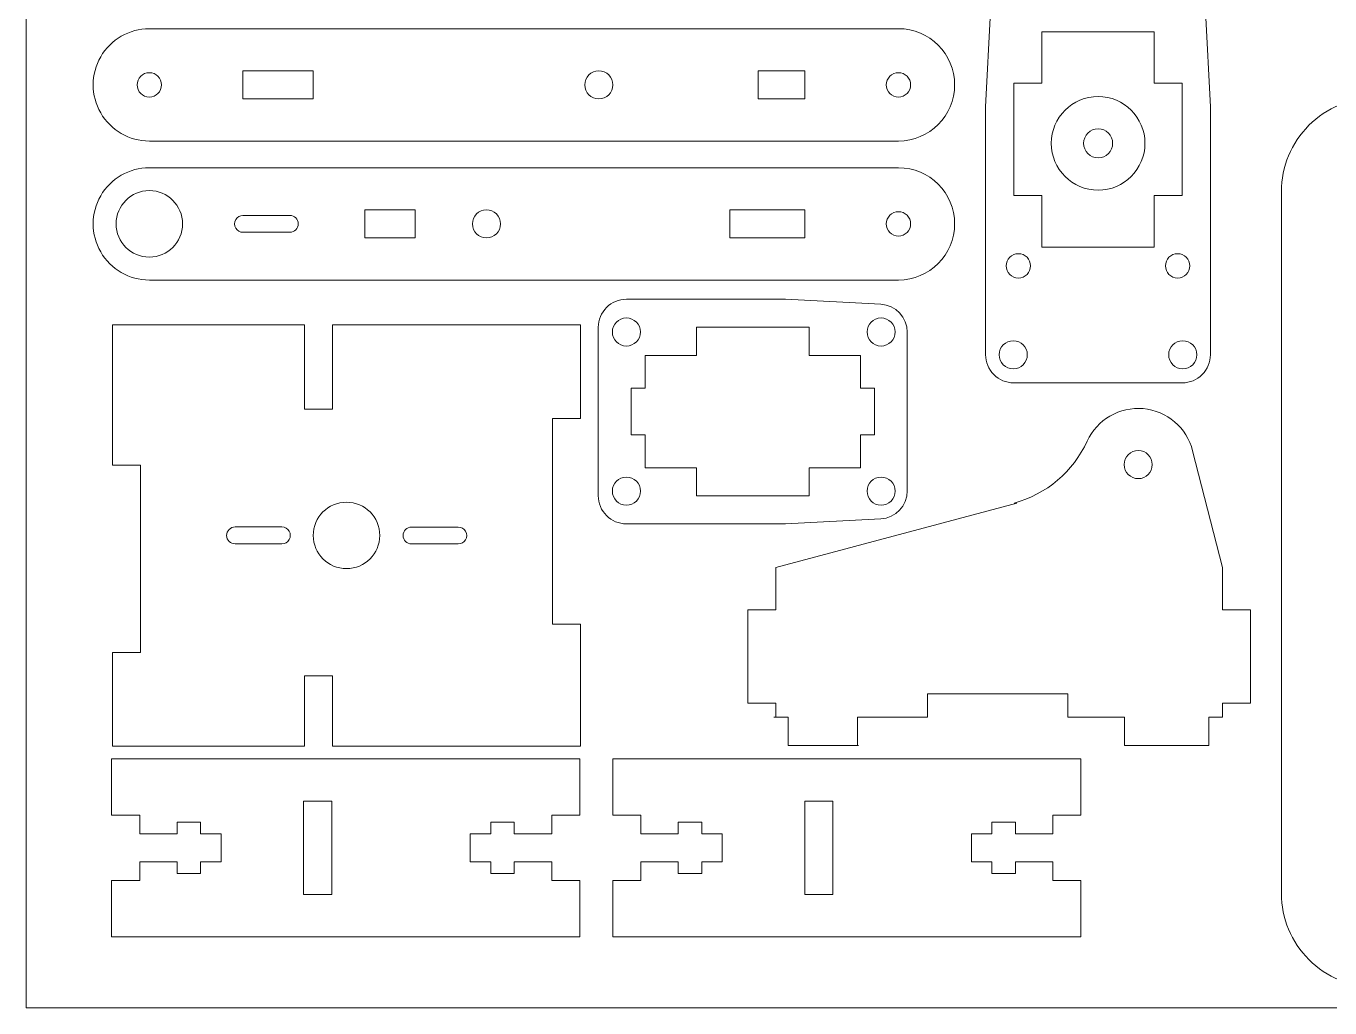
# Model space of a CAD drawing. Header units: centimetres. Extents: x -15 to 15, y -10 to 10.
# Drawn here: x -15 to -1.08, y -9.99 to 0.5 of the extents above; entities that cross this region are included whole.
import ezdxf

# ---------------------------------------------------------------- set-up
doc = ezdxf.new("R2010")
doc.units = ezdxf.units.CM
doc.header["$MEASUREMENT"] = 0
doc.layers.add('Default', color=7, linetype='Continuous')
doc.layers.add('Layer 1', color=7, linetype='Continuous')

msp = doc.modelspace()

# ---------------------------------------------------------------- linework, layer by layer
at = {"layer": 'Default', "color": 250, "lineweight": 20}
msp.add_lwpolyline([(-15, -9.99149), (15, -9.99149), (15, 10.00851), (-15, 10.00851), (-15, -9.99149)], close=True, dxfattribs=at)
at = {"layer": 'Default', "color": 250, "lineweight": 9}
for points in [[(-4.75276, -0.3629), (-4.75276, -0.3629), (-4.69953, 0.65281), (-4.69953, 0.65281)], [(-2.35277, -0.3629), (-2.35277, -0.3629), (-2.40601, 0.65281), (-2.40601, 0.65281)], [(-4.15276, 0.4371), (-4.15276, 0.4371), (-2.95277, 0.4371), (-2.95277, 0.4371)], [(-4.15276, -0.1129), (-4.15276, -0.1129), (-4.15276, 0.4371), (-4.15276, 0.4371)], [(-2.95277, 0.4371), (-2.95277, 0.4371), (-2.95277, -0.1129), (-2.95277, -0.1129)], [(-4.45276, -0.1129), (-4.45276, -0.1129), (-4.45276, -1.3129), (-4.45276, -1.3129)], [(-4.15276, -0.1129), (-4.15276, -0.1129), (-4.45276, -0.1129), (-4.45276, -0.1129)], [(-2.95277, -0.1129), (-2.95277, -0.1129), (-2.65277, -0.1129), (-2.65277, -0.1129)], [(-2.65277, -0.1129), (-2.65277, -0.1129), (-2.65277, -1.3129), (-2.65277, -1.3129)], [(-4.75276, -0.3629), (-4.75276, -0.3629), (-4.75276, -3.0129), (-4.75276, -3.0129)], [(-2.35277, -3.0129), (-2.35277, -3.0129), (-2.35277, -0.3629), (-2.35277, -0.3629)], [(-13.68368, -1.01449), (-13.68368, -1.01449), (-5.68368, -1.01449), (-5.68368, -1.01449)], [(-4.45276, -1.3129), (-4.45276, -1.3129), (-4.15276, -1.3129), (-4.15276, -1.3129)], [(-4.15276, -1.8629), (-4.15276, -1.8629), (-4.15276, -1.3129), (-4.15276, -1.3129)], [(-2.95277, -1.3129), (-2.95277, -1.3129), (-2.95277, -1.8629), (-2.95277, -1.8629)], [(-2.65277, -1.3129), (-2.65277, -1.3129), (-2.95277, -1.3129), (-2.95277, -1.3129)], [(-1.59315, -1.26865), (-1.59315, -1.26865), (-1.59315, -8.76865), (-1.59315, -8.76865)], [(-12.68368, -1.52449), (-12.68368, -1.52449), (-12.18368, -1.52449), (-12.18368, -1.52449)], [(-11.38369, -1.46449), (-11.38369, -1.46449), (-11.38369, -1.76449), (-11.38369, -1.76449)], [(-10.84636, -1.46449), (-10.84636, -1.46449), (-11.38369, -1.46449), (-11.38369, -1.46449)], [(-10.84636, -1.76449), (-10.84636, -1.76449), (-10.84636, -1.46449), (-10.84636, -1.46449)], [(-7.48368, -1.46449), (-7.48368, -1.46449), (-7.48368, -1.76449), (-7.48368, -1.76449)], [(-6.68368, -1.46449), (-6.68368, -1.46449), (-7.48368, -1.46449), (-7.48368, -1.46449)], [(-6.68368, -1.76449), (-6.68368, -1.76449), (-6.68368, -1.46449), (-6.68368, -1.46449)], [(-12.18368, -1.70449), (-12.18368, -1.70449), (-12.68368, -1.70449), (-12.68368, -1.70449)], [(-11.38369, -1.76449), (-11.38369, -1.76449), (-10.84636, -1.76449), (-10.84636, -1.76449)], [(-7.48368, -1.76449), (-7.48368, -1.76449), (-6.68368, -1.76449), (-6.68368, -1.76449)], [(-2.95277, -1.8629), (-2.95277, -1.8629), (-4.15276, -1.8629), (-4.15276, -1.8629)], [(-5.68368, -2.21449), (-5.68368, -2.21449), (-13.68368, -2.21449), (-13.68368, -2.21449)], [(-6.88903, -2.41967), (-6.88903, -2.41967), (-8.58903, -2.41967), (-8.58903, -2.41967)], [(-6.88903, -2.41967), (-6.88903, -2.41967), (-5.87331, -2.4729), (-5.87331, -2.4729)], [(-5.58903, -2.77248), (-5.58903, -2.6129), (-5.71396, -2.48125), (-5.87331, -2.4729)], [(-12.02814, -2.69295), (-12.02814, -2.69295), (-14.07814, -2.69295), (-14.07814, -2.69295)], [(-12.02814, -3.593), (-12.02814, -3.593), (-12.02814, -2.69295), (-12.02814, -2.69295)], [(-11.72814, -3.593), (-11.72814, -3.593), (-11.72814, -2.69295), (-11.72814, -2.69295)], [(-8.88903, -2.71967), (-8.88903, -2.71967), (-8.88903, -4.51965), (-8.88903, -4.51965)], [(-6.63903, -2.71967), (-6.63903, -2.71967), (-7.83903, -2.71967), (-7.83903, -2.71967)], [(-7.83903, -2.71967), (-7.83903, -2.71967), (-7.83903, -3.01965), (-7.83903, -3.01965)], [(-6.63903, -3.01965), (-6.63903, -3.01965), (-6.63903, -2.71967), (-6.63903, -2.71967)], [(-5.58903, -4.46683), (-5.58903, -4.46683), (-5.58903, -2.77248), (-5.58903, -2.77248)], [(-8.38903, -3.01965), (-8.38903, -3.01965), (-7.83903, -3.01965), (-7.83903, -3.01965)], [(-8.38903, -3.36965), (-8.38903, -3.36965), (-8.38903, -3.01965), (-8.38903, -3.01965)], [(-6.63903, -3.01965), (-6.63903, -3.01965), (-6.08903, -3.01965), (-6.08903, -3.01965)], [(-6.08903, -3.01965), (-6.08903, -3.01965), (-6.08903, -3.36965), (-6.08903, -3.36965)], [(-4.45276, -3.3129), (-4.45276, -3.3129), (-2.65277, -3.3129), (-2.65277, -3.3129)], [(-8.53902, -3.86965), (-8.53902, -3.86965), (-8.53902, -3.36965), (-8.53902, -3.36965)], [(-8.53902, -3.36965), (-8.53902, -3.36965), (-8.38903, -3.36965), (-8.38903, -3.36965)], [(-5.93903, -3.36965), (-5.93903, -3.36965), (-6.08903, -3.36965), (-6.08903, -3.36965)], [(-5.93903, -3.86965), (-5.93903, -3.86965), (-5.93903, -3.36965), (-5.93903, -3.36965)], [(-12.02815, -3.593), (-12.02815, -3.593), (-11.72815, -3.593), (-11.72815, -3.593)], [(-8.38903, -3.86965), (-8.38903, -3.86965), (-8.53902, -3.86965), (-8.53902, -3.86965)], [(-8.38903, -4.21965), (-8.38903, -4.21965), (-8.38903, -3.86965), (-8.38903, -3.86965)], [(-6.08903, -3.86965), (-6.08903, -3.86965), (-6.08903, -4.21965), (-6.08903, -4.21965)], [(-6.08903, -3.86965), (-6.08903, -3.86965), (-5.93903, -3.86965), (-5.93903, -3.86965)], [(-4.44967, -4.59678), (-4.10407, -4.50417), (-3.81782, -4.26219), (-3.66899, -3.93682)], [(-2.22336, -5.2864), (-2.22336, -5.2864), (-2.542, -4.03801), (-2.542, -4.03801)], [(-7.83903, -4.21965), (-7.83903, -4.21965), (-8.38903, -4.21965), (-8.38903, -4.21965)], [(-7.83903, -4.51965), (-7.83903, -4.51965), (-7.83903, -4.21965), (-7.83903, -4.21965)], [(-6.08903, -4.21965), (-6.08903, -4.21965), (-6.63903, -4.21965), (-6.63903, -4.21965)], [(-6.63903, -4.21965), (-6.63903, -4.21965), (-6.63903, -4.51965), (-6.63903, -4.51965)], [(-6.63903, -4.51965), (-6.63903, -4.51965), (-7.83903, -4.51965), (-7.83903, -4.51965)], [(-5.87331, -4.76641), (-5.71396, -4.75806), (-5.58903, -4.62641), (-5.58903, -4.46683)], [(-4.41967, -4.59678), (-4.41967, -4.59678), (-6.99336, -5.2864), (-6.99336, -5.2864)], [(-12.76814, -4.85296), (-12.76814, -4.85296), (-12.26814, -4.85296), (-12.26814, -4.85296)], [(-10.88441, -4.85429), (-10.88441, -4.85429), (-10.38441, -4.85429), (-10.38441, -4.85429)], [(-8.58903, -4.81965), (-8.58903, -4.81965), (-6.88903, -4.81965), (-6.88903, -4.81965)], [(-6.88903, -4.81965), (-6.88903, -4.81965), (-5.87331, -4.76641), (-5.87331, -4.76641)], [(-12.26814, -5.03296), (-12.26814, -5.03296), (-12.76814, -5.03296), (-12.76814, -5.03296)], [(-10.38441, -5.03429), (-10.38441, -5.03429), (-10.88441, -5.03429), (-10.88441, -5.03429)], [(-6.99336, -5.2864), (-6.99336, -5.2864), (-6.99336, -5.7364), (-6.99336, -5.7364)], [(-2.22336, -5.2864), (-2.22336, -5.2864), (-2.22336, -5.7364), (-2.22336, -5.7364)], [(-6.99336, -5.7364), (-6.99336, -5.7364), (-7.29336, -5.7364), (-7.29336, -5.7364)], [(-7.29336, -6.7364), (-7.29336, -6.7364), (-7.29336, -5.7364), (-7.29336, -5.7364)], [(-2.22336, -5.7364), (-2.22336, -5.7364), (-1.92336, -5.7364), (-1.92336, -5.7364)], [(-1.92336, -5.7364), (-1.92336, -5.7364), (-1.92336, -6.7364), (-1.92336, -6.7364)], [(-12.02816, -6.44294), (-12.02816, -6.44294), (-12.02816, -7.19295), (-12.02816, -7.19295)], [(-11.72816, -6.44294), (-11.72816, -6.44294), (-12.02816, -6.44294), (-12.02816, -6.44294)], [(-11.72816, -6.44294), (-11.72816, -6.44294), (-11.72816, -7.19295), (-11.72816, -7.19295)], [(-3.87336, -6.63638), (-3.87336, -6.63638), (-5.37336, -6.63638), (-5.37336, -6.63638)], [(-5.37336, -6.63638), (-5.37336, -6.63638), (-5.37336, -6.88638), (-5.37336, -6.88638)], [(-3.87336, -6.88638), (-3.87336, -6.88638), (-3.87336, -6.63638), (-3.87336, -6.63638)], [(-6.99336, -6.7364), (-6.99336, -6.7364), (-7.29336, -6.7364), (-7.29336, -6.7364)], [(-6.99336, -6.8864), (-6.99336, -6.8864), (-6.99336, -6.7364), (-6.99336, -6.7364)], [(-2.22336, -6.7364), (-2.22336, -6.7364), (-1.92336, -6.7364), (-1.92336, -6.7364)], [(-2.22336, -6.8864), (-2.22336, -6.8864), (-2.22336, -6.7364), (-2.22336, -6.7364)], [(-6.86121, -6.8864), (-6.86121, -6.8864), (-7.01336, -6.8864), (-7.01336, -6.8864)], [(-6.86121, -6.8864), (-6.86121, -6.8864), (-6.86121, -7.1864), (-6.86121, -7.1864)], [(-5.87336, -6.8864), (-5.87336, -6.8864), (-6.12121, -6.8864), (-6.12121, -6.8864)], [(-6.12121, -6.8864), (-6.12121, -6.8864), (-6.12121, -7.1864), (-6.12121, -7.1864)], [(-5.37336, -6.88638), (-5.37336, -6.88638), (-5.87336, -6.88638), (-5.87336, -6.88638)], [(-3.26945, -6.88638), (-3.26945, -6.88638), (-3.87336, -6.88638), (-3.87336, -6.88638)], [(-3.26945, -6.88638), (-3.26945, -6.88638), (-3.26945, -7.1864), (-3.26945, -7.1864)], [(-2.22336, -6.8864), (-2.22336, -6.8864), (-2.36942, -6.8864), (-2.36942, -6.8864)], [(-2.36942, -6.8864), (-2.36942, -6.8864), (-2.36942, -7.1864), (-2.36942, -7.1864)], [(-14.07814, -7.19295), (-14.07814, -7.19295), (-12.02816, -7.19295), (-12.02816, -7.19295)], [(-6.86121, -7.1864), (-6.86121, -7.1864), (-6.11121, -7.1864), (-6.11121, -7.1864)], [(-3.26945, -7.1864), (-3.26945, -7.1864), (-2.36942, -7.1864), (-2.36942, -7.1864)], [(-9.08625, -7.33077), (-9.08625, -7.33077), (-14.08625, -7.33077), (-14.08625, -7.33077)], [(-14.08625, -7.33077), (-14.08625, -7.33077), (-14.08625, -7.93077), (-14.08625, -7.93077)], [(-9.08625, -7.93077), (-9.08625, -7.93077), (-9.08625, -7.33077), (-9.08625, -7.33077)], [(-3.73489, -7.33077), (-3.73489, -7.33077), (-8.73489, -7.33077), (-8.73489, -7.33077)], [(-8.73489, -7.33077), (-8.73489, -7.33077), (-8.73489, -7.93077), (-8.73489, -7.93077)], [(-3.73489, -7.93077), (-3.73489, -7.93077), (-3.73489, -7.33077), (-3.73489, -7.33077)], [(-12.03625, -8.78076), (-12.03625, -8.78076), (-12.03625, -7.78077), (-12.03625, -7.78077)], [(-12.03625, -7.78077), (-12.03625, -7.78077), (-11.73625, -7.78077), (-11.73625, -7.78077)], [(-11.73625, -7.78077), (-11.73625, -7.78077), (-11.73625, -8.78076), (-11.73625, -8.78076)], [(-6.68489, -8.78077), (-6.68489, -8.78077), (-6.68489, -7.78077), (-6.68489, -7.78077)], [(-6.68489, -7.78077), (-6.68489, -7.78077), (-6.38489, -7.78077), (-6.38489, -7.78077)], [(-6.38489, -7.78077), (-6.38489, -7.78077), (-6.38489, -8.78077), (-6.38489, -8.78077)], [(-14.08625, -7.93077), (-14.08625, -7.93077), (-13.78625, -7.93077), (-13.78625, -7.93077)], [(-13.78625, -7.93077), (-13.78625, -7.93077), (-13.78625, -8.13077), (-13.78625, -8.13077)], [(-9.38625, -7.93077), (-9.38625, -7.93077), (-9.38625, -8.13077), (-9.38625, -8.13077)], [(-9.08625, -7.93077), (-9.08625, -7.93077), (-9.38625, -7.93077), (-9.38625, -7.93077)], [(-8.73489, -7.93077), (-8.73489, -7.93077), (-8.43489, -7.93077), (-8.43489, -7.93077)], [(-8.43489, -7.93077), (-8.43489, -7.93077), (-8.43489, -8.13077), (-8.43489, -8.13077)], [(-4.03489, -7.93077), (-4.03489, -7.93077), (-4.03489, -8.13077), (-4.03489, -8.13077)], [(-3.73489, -7.93077), (-3.73489, -7.93077), (-4.03489, -7.93077), (-4.03489, -7.93077)], [(-13.38625, -8.00577), (-13.38625, -8.00577), (-13.13625, -8.00577), (-13.13625, -8.00577)], [(-13.38625, -8.13077), (-13.38625, -8.13077), (-13.38625, -8.00577), (-13.38625, -8.00577)], [(-13.13625, -8.00577), (-13.13625, -8.00577), (-13.13625, -8.13077), (-13.13625, -8.13077)], [(-10.03625, -8.00577), (-10.03625, -8.00577), (-10.03625, -8.13077), (-10.03625, -8.13077)], [(-9.78625, -8.00577), (-9.78625, -8.00577), (-10.03625, -8.00577), (-10.03625, -8.00577)], [(-9.78625, -8.13077), (-9.78625, -8.13077), (-9.78625, -8.00577), (-9.78625, -8.00577)], [(-8.03489, -8.00577), (-8.03489, -8.00577), (-7.78489, -8.00577), (-7.78489, -8.00577)], [(-8.03489, -8.13077), (-8.03489, -8.13077), (-8.03489, -8.00577), (-8.03489, -8.00577)], [(-7.78489, -8.00577), (-7.78489, -8.00577), (-7.78489, -8.13077), (-7.78489, -8.13077)], [(-4.68489, -8.00577), (-4.68489, -8.00577), (-4.68489, -8.13077), (-4.68489, -8.13077)], [(-4.43489, -8.00577), (-4.43489, -8.00577), (-4.68489, -8.00577), (-4.68489, -8.00577)], [(-4.43489, -8.13077), (-4.43489, -8.13077), (-4.43489, -8.00577), (-4.43489, -8.00577)], [(-13.78625, -8.13077), (-13.78625, -8.13077), (-13.38625, -8.13077), (-13.38625, -8.13077)], [(-13.13625, -8.13077), (-13.13625, -8.13077), (-12.91625, -8.13077), (-12.91625, -8.13077)], [(-12.91625, -8.13077), (-12.91625, -8.13077), (-12.91625, -8.43077), (-12.91625, -8.43077)], [(-10.25625, -8.13077), (-10.25625, -8.13077), (-10.25625, -8.43077), (-10.25625, -8.43077)], [(-10.03625, -8.13077), (-10.03625, -8.13077), (-10.25625, -8.13077), (-10.25625, -8.13077)], [(-9.38625, -8.13077), (-9.38625, -8.13077), (-9.78625, -8.13077), (-9.78625, -8.13077)], [(-8.43489, -8.13077), (-8.43489, -8.13077), (-8.03489, -8.13077), (-8.03489, -8.13077)], [(-7.78489, -8.13077), (-7.78489, -8.13077), (-7.56489, -8.13077), (-7.56489, -8.13077)], [(-7.56489, -8.13077), (-7.56489, -8.13077), (-7.56489, -8.43077), (-7.56489, -8.43077)], [(-4.90489, -8.13077), (-4.90489, -8.13077), (-4.90489, -8.43077), (-4.90489, -8.43077)], [(-4.68489, -8.13077), (-4.68489, -8.13077), (-4.90489, -8.13077), (-4.90489, -8.13077)], [(-4.03489, -8.13077), (-4.03489, -8.13077), (-4.43489, -8.13077), (-4.43489, -8.13077)], [(-13.78625, -8.43077), (-13.78625, -8.43077), (-13.78625, -8.63077), (-13.78625, -8.63077)], [(-13.38625, -8.43077), (-13.38625, -8.43077), (-13.78625, -8.43077), (-13.78625, -8.43077)], [(-13.38625, -8.55577), (-13.38625, -8.55577), (-13.38625, -8.43077), (-13.38625, -8.43077)], [(-12.91625, -8.43077), (-12.91625, -8.43077), (-13.13625, -8.43077), (-13.13625, -8.43077)], [(-13.13625, -8.43077), (-13.13625, -8.43077), (-13.13625, -8.55577), (-13.13625, -8.55577)], [(-10.25625, -8.43077), (-10.25625, -8.43077), (-10.03625, -8.43077), (-10.03625, -8.43077)], [(-10.03625, -8.43077), (-10.03625, -8.43077), (-10.03625, -8.55577), (-10.03625, -8.55577)], [(-9.78625, -8.55577), (-9.78625, -8.55577), (-9.78625, -8.43077), (-9.78625, -8.43077)], [(-9.78625, -8.43077), (-9.78625, -8.43077), (-9.38625, -8.43077), (-9.38625, -8.43077)], [(-9.38625, -8.43077), (-9.38625, -8.43077), (-9.38625, -8.63077), (-9.38625, -8.63077)], [(-8.43489, -8.43077), (-8.43489, -8.43077), (-8.43489, -8.63077), (-8.43489, -8.63077)], [(-8.03489, -8.43077), (-8.03489, -8.43077), (-8.43489, -8.43077), (-8.43489, -8.43077)], [(-8.03489, -8.55577), (-8.03489, -8.55577), (-8.03489, -8.43077), (-8.03489, -8.43077)], [(-7.56489, -8.43077), (-7.56489, -8.43077), (-7.78489, -8.43077), (-7.78489, -8.43077)], [(-7.78489, -8.43077), (-7.78489, -8.43077), (-7.78489, -8.55577), (-7.78489, -8.55577)], [(-4.90489, -8.43077), (-4.90489, -8.43077), (-4.68489, -8.43077), (-4.68489, -8.43077)], [(-4.68489, -8.43077), (-4.68489, -8.43077), (-4.68489, -8.55577), (-4.68489, -8.55577)], [(-4.43489, -8.55577), (-4.43489, -8.55577), (-4.43489, -8.43077), (-4.43489, -8.43077)], [(-4.43489, -8.43077), (-4.43489, -8.43077), (-4.03489, -8.43077), (-4.03489, -8.43077)], [(-4.03489, -8.43077), (-4.03489, -8.43077), (-4.03489, -8.63077), (-4.03489, -8.63077)], [(-14.08625, -8.63077), (-14.08625, -8.63077), (-14.08625, -9.23077), (-14.08625, -9.23077)], [(-13.78625, -8.63077), (-13.78625, -8.63077), (-14.08625, -8.63077), (-14.08625, -8.63077)], [(-13.13625, -8.55577), (-13.13625, -8.55577), (-13.38625, -8.55577), (-13.38625, -8.55577)], [(-10.03625, -8.55577), (-10.03625, -8.55577), (-9.78625, -8.55577), (-9.78625, -8.55577)], [(-9.38625, -8.63077), (-9.38625, -8.63077), (-9.08625, -8.63077), (-9.08625, -8.63077)], [(-9.08625, -9.23077), (-9.08625, -9.23077), (-9.08625, -8.63077), (-9.08625, -8.63077)], [(-8.73489, -8.63077), (-8.73489, -8.63077), (-8.73489, -9.23077), (-8.73489, -9.23077)], [(-8.43489, -8.63077), (-8.43489, -8.63077), (-8.73489, -8.63077), (-8.73489, -8.63077)], [(-7.78489, -8.55577), (-7.78489, -8.55577), (-8.03489, -8.55577), (-8.03489, -8.55577)], [(-4.68489, -8.55577), (-4.68489, -8.55577), (-4.43489, -8.55577), (-4.43489, -8.55577)], [(-4.03489, -8.63077), (-4.03489, -8.63077), (-3.73489, -8.63077), (-3.73489, -8.63077)], [(-3.73489, -9.23077), (-3.73489, -9.23077), (-3.73489, -8.63077), (-3.73489, -8.63077)], [(-11.73625, -8.78076), (-11.73625, -8.78076), (-12.03625, -8.78076), (-12.03625, -8.78076)], [(-6.38489, -8.78077), (-6.38489, -8.78077), (-6.68489, -8.78077), (-6.68489, -8.78077)], [(-14.08625, -9.23077), (-14.08625, -9.23077), (-9.08625, -9.23077), (-9.08625, -9.23077)], [(-8.73489, -9.23077), (-8.73489, -9.23077), (-3.73489, -9.23077), (-3.73489, -9.23077)]]:
    msp.add_open_spline(points, degree=3, dxfattribs=at)
for points, knots in [([(-0.59315, -0.26865), (-0.85837, -0.26865), (-1.11273, -0.374), (-1.30026, -0.56154), (-1.30026, -0.56154), (-1.4878, -0.74907), (-1.59315, -1.00343), (-1.59315, -1.26865)], [0, 0, 0, 0, 0.33333333, 0.33333333, 0.33333333, 0.33333333, 1, 1, 1, 1]), ([(-13.68368, -1.01449), (-13.89803, -1.01449), (-14.09611, -1.12884), (-14.20329, -1.31449), (-14.20329, -1.31449), (-14.31047, -1.50013), (-14.31047, -1.72884), (-14.20329, -1.91449), (-14.20329, -1.91449), (-14.09611, -2.10013), (-13.89803, -2.21449), (-13.68368, -2.21449)], [0, 0, 0, 0, 0.25, 0.25, 0.25, 0.25, 0.5, 0.5, 0.5, 0.5, 1, 1, 1, 1]), ([(-5.68368, -2.21449), (-5.3523, -2.21449), (-5.08368, -1.94586), (-5.08368, -1.61449), (-5.08368, -1.61449), (-5.08367, -1.28312), (-5.3523, -1.01449), (-5.68367, -1.01449)], [0, 0, 0, 0, 0.33333333, 0.33333333, 0.33333333, 0.33333333, 1, 1, 1, 1]), ([(-13.32868, -1.61449), (-13.32868, -1.41843), (-13.48762, -1.25949), (-13.68367, -1.25949), (-13.68367, -1.25949), (-13.87973, -1.25948), (-14.03867, -1.41843), (-14.03867, -1.61448), (-14.03867, -1.61448), (-14.03868, -1.81054), (-13.87973, -1.96948), (-13.68368, -1.96948), (-13.68368, -1.96948), (-13.48762, -1.96948), (-13.32868, -1.81054), (-13.32868, -1.61449)], [0, 0, 0, 0, 0.2, 0.2, 0.2, 0.2, 0.4, 0.4, 0.4, 0.4, 0.6, 0.6, 0.6, 0.6, 1, 1, 1, 1]), ([(-12.68368, -1.52449), (-12.71583, -1.52449), (-12.74554, -1.54164), (-12.76162, -1.56949), (-12.76162, -1.56949), (-12.77769, -1.59733), (-12.77769, -1.63164), (-12.76162, -1.65949), (-12.76162, -1.65949), (-12.74554, -1.68733), (-12.71583, -1.70449), (-12.68368, -1.70449)], [0, 0, 0, 0, 0.25, 0.25, 0.25, 0.25, 0.5, 0.5, 0.5, 0.5, 1, 1, 1, 1]), ([(-12.18368, -1.70449), (-12.13397, -1.70449), (-12.09368, -1.66419), (-12.09368, -1.61449), (-12.09368, -1.61449), (-12.09367, -1.56478), (-12.13397, -1.52449), (-12.18367, -1.52449)], [0, 0, 0, 0, 0.33333333, 0.33333333, 0.33333333, 0.33333333, 1, 1, 1, 1]), ([(-9.93336, -1.61449), (-9.93336, -1.53164), (-10.00052, -1.46449), (-10.08336, -1.46449), (-10.08336, -1.46449), (-10.16621, -1.46448), (-10.23336, -1.53164), (-10.23336, -1.61448), (-10.23336, -1.61448), (-10.23337, -1.69733), (-10.16621, -1.76448), (-10.08337, -1.76449), (-10.08337, -1.76449), (-10.00052, -1.76449), (-9.93336, -1.69733), (-9.93336, -1.61449)], [0, 0, 0, 0, 0.2, 0.2, 0.2, 0.2, 0.4, 0.4, 0.4, 0.4, 0.6, 0.6, 0.6, 0.6, 1, 1, 1, 1]), ([(-5.55368, -1.61449), (-5.55368, -1.54269), (-5.61188, -1.48449), (-5.68367, -1.48449), (-5.68367, -1.48449), (-5.75547, -1.48448), (-5.81367, -1.54269), (-5.81367, -1.61448), (-5.81367, -1.61448), (-5.81368, -1.68628), (-5.75547, -1.74448), (-5.68368, -1.74449), (-5.68368, -1.74449), (-5.61188, -1.74449), (-5.55368, -1.68628), (-5.55368, -1.61449)], [0, 0, 0, 0, 0.2, 0.2, 0.2, 0.2, 0.4, 0.4, 0.4, 0.4, 0.6, 0.6, 0.6, 0.6, 1, 1, 1, 1]), ([(-4.40276, -1.933), (-4.4745, -1.933), (-4.53266, -1.99116), (-4.53266, -2.06289), (-4.53266, -2.06289), (-4.53266, -2.13463), (-4.4745, -2.19279), (-4.40277, -2.19279), (-4.40277, -2.19279), (-4.33103, -2.19279), (-4.27287, -2.13463), (-4.27287, -2.0629), (-4.27287, -2.0629), (-4.27287, -1.99116), (-4.33103, -1.933), (-4.40276, -1.933)], [0, 0, 0, 0, 0.2, 0.2, 0.2, 0.2, 0.4, 0.4, 0.4, 0.4, 0.6, 0.6, 0.6, 0.6, 1, 1, 1, 1]), ([(-2.70277, -1.933), (-2.77451, -1.933), (-2.83267, -1.99116), (-2.83267, -2.06289), (-2.83267, -2.06289), (-2.83267, -2.13463), (-2.77451, -2.19279), (-2.70278, -2.19279), (-2.70278, -2.19279), (-2.63104, -2.19279), (-2.57288, -2.13463), (-2.57288, -2.0629), (-2.57288, -2.0629), (-2.57288, -1.99116), (-2.63104, -1.933), (-2.70277, -1.933)], [0, 0, 0, 0, 0.2, 0.2, 0.2, 0.2, 0.4, 0.4, 0.4, 0.4, 0.6, 0.6, 0.6, 0.6, 1, 1, 1, 1]), ([(-8.58903, -2.41967), (-8.66859, -2.41967), (-8.74489, -2.45127), (-8.80115, -2.50753), (-8.80115, -2.50753), (-8.85741, -2.56379), (-8.88903, -2.6401), (-8.88903, -2.71967)], [0, 0, 0, 0, 0.33333333, 0.33333333, 0.33333333, 0.33333333, 1, 1, 1, 1]), ([(-8.43903, -2.76967), (-8.43903, -2.68683), (-8.50619, -2.61966), (-8.58902, -2.61966), (-8.58902, -2.61966), (-8.67186, -2.61966), (-8.73903, -2.68683), (-8.73903, -2.76966), (-8.73903, -2.76966), (-8.73903, -2.8525), (-8.67186, -2.91965), (-8.58903, -2.91965), (-8.58903, -2.91965), (-8.50619, -2.91965), (-8.43903, -2.8525), (-8.43903, -2.76967)], [0, 0, 0, 0, 0.2, 0.2, 0.2, 0.2, 0.4, 0.4, 0.4, 0.4, 0.6, 0.6, 0.6, 0.6, 1, 1, 1, 1]), ([(-5.71902, -2.76967), (-5.71902, -2.68683), (-5.78619, -2.61966), (-5.86902, -2.61966), (-5.86902, -2.61966), (-5.95186, -2.61966), (-6.01903, -2.68683), (-6.01903, -2.76966), (-6.01903, -2.76966), (-6.01903, -2.8525), (-5.95186, -2.91965), (-5.86903, -2.91965), (-5.86903, -2.91965), (-5.78619, -2.91965), (-5.71902, -2.8525), (-5.71902, -2.76967)], [0, 0, 0, 0, 0.2, 0.2, 0.2, 0.2, 0.4, 0.4, 0.4, 0.4, 0.6, 0.6, 0.6, 0.6, 1, 1, 1, 1]), ([(-4.45776, -2.8629), (-4.5406, -2.8629), (-4.60776, -2.93005), (-4.60776, -3.01289), (-4.60776, -3.01289), (-4.60777, -3.09573), (-4.5406, -3.16289), (-4.45777, -3.16289), (-4.45777, -3.16289), (-4.37492, -3.1629), (-4.30777, -3.09573), (-4.30776, -3.0129), (-4.30776, -3.0129), (-4.30776, -2.93005), (-4.37492, -2.8629), (-4.45776, -2.8629)], [0, 0, 0, 0, 0.2, 0.2, 0.2, 0.2, 0.4, 0.4, 0.4, 0.4, 0.6, 0.6, 0.6, 0.6, 1, 1, 1, 1]), ([(-2.64777, -2.8629), (-2.73061, -2.8629), (-2.79777, -2.93005), (-2.79777, -3.01289), (-2.79777, -3.01289), (-2.79778, -3.09573), (-2.73061, -3.16289), (-2.64778, -3.16289), (-2.64778, -3.16289), (-2.56493, -3.1629), (-2.49778, -3.09573), (-2.49777, -3.0129), (-2.49777, -3.0129), (-2.49777, -2.93005), (-2.56493, -2.8629), (-2.64777, -2.8629)], [0, 0, 0, 0, 0.2, 0.2, 0.2, 0.2, 0.4, 0.4, 0.4, 0.4, 0.6, 0.6, 0.6, 0.6, 1, 1, 1, 1]), ([(-4.75276, -3.0129), (-4.75276, -3.09246), (-4.72116, -3.16876), (-4.6649, -3.22502), (-4.6649, -3.22502), (-4.60864, -3.28128), (-4.53233, -3.3129), (-4.45276, -3.3129)], [0, 0, 0, 0, 0.33333333, 0.33333333, 0.33333333, 0.33333333, 1, 1, 1, 1]), ([(-2.65277, -3.3129), (-2.57321, -3.3129), (-2.4969, -3.28128), (-2.44064, -3.22502), (-2.44064, -3.22502), (-2.38438, -3.16876), (-2.35277, -3.09246), (-2.35277, -3.0129)], [0, 0, 0, 0, 0.33333333, 0.33333333, 0.33333333, 0.33333333, 1, 1, 1, 1]), ([(-2.542, -4.03801), (-2.60491, -3.79155), (-2.81637, -3.61155), (-3.06971, -3.5888), (-3.06971, -3.5888), (-3.32304, -3.56605), (-3.56319, -3.70551), (-3.66899, -3.93682)], [0, 0, 0, 0, 0.33333333, 0.33333333, 0.33333333, 0.33333333, 1, 1, 1, 1]), ([(-2.97336, -4.1864), (-2.97336, -4.10355), (-3.04052, -4.0364), (-3.12336, -4.0364), (-3.12336, -4.0364), (-3.20621, -4.03639), (-3.27336, -4.10355), (-3.27336, -4.18639), (-3.27336, -4.18639), (-3.27337, -4.26924), (-3.20621, -4.33639), (-3.12337, -4.3364), (-3.12337, -4.3364), (-3.04052, -4.3364), (-2.97337, -4.26924), (-2.97337, -4.1864)], [0, 0, 0, 0, 0.2, 0.2, 0.2, 0.2, 0.4, 0.4, 0.4, 0.4, 0.6, 0.6, 0.6, 0.6, 1, 1, 1, 1]), ([(-8.43903, -4.46965), (-8.43903, -4.3868), (-8.50618, -4.31965), (-8.58902, -4.31965), (-8.58902, -4.31965), (-8.67187, -4.31964), (-8.73902, -4.3868), (-8.73902, -4.46964), (-8.73902, -4.46964), (-8.73903, -4.55249), (-8.67187, -4.61964), (-8.58903, -4.61965), (-8.58903, -4.61965), (-8.50618, -4.61965), (-8.43903, -4.55249), (-8.43903, -4.46965)], [0, 0, 0, 0, 0.2, 0.2, 0.2, 0.2, 0.4, 0.4, 0.4, 0.4, 0.6, 0.6, 0.6, 0.6, 1, 1, 1, 1]), ([(-5.71902, -4.46965), (-5.71902, -4.3868), (-5.78618, -4.31965), (-5.86902, -4.31965), (-5.86902, -4.31965), (-5.95187, -4.31964), (-6.01902, -4.3868), (-6.01902, -4.46964), (-6.01902, -4.46964), (-6.01903, -4.55249), (-5.95187, -4.61964), (-5.86903, -4.61965), (-5.86903, -4.61965), (-5.78618, -4.61965), (-5.71902, -4.55249), (-5.71902, -4.46965)], [0, 0, 0, 0, 0.2, 0.2, 0.2, 0.2, 0.4, 0.4, 0.4, 0.4, 0.6, 0.6, 0.6, 0.6, 1, 1, 1, 1]), ([(-8.88903, -4.51965), (-8.88903, -4.59921), (-8.85741, -4.67552), (-8.80115, -4.73178), (-8.80115, -4.73178), (-8.74489, -4.78804), (-8.66859, -4.81965), (-8.58903, -4.81965)], [0, 0, 0, 0, 0.33333333, 0.33333333, 0.33333333, 0.33333333, 1, 1, 1, 1]), ([(-12.76814, -4.85296), (-12.81785, -4.85296), (-12.85814, -4.89326), (-12.85814, -4.94296), (-12.85814, -4.94296), (-12.85815, -4.99267), (-12.81785, -5.03296), (-12.76815, -5.03296)], [0, 0, 0, 0, 0.33333333, 0.33333333, 0.33333333, 0.33333333, 1, 1, 1, 1]), ([(-12.26814, -5.03296), (-12.23599, -5.03296), (-12.20628, -5.01581), (-12.1902, -4.98796), (-12.1902, -4.98796), (-12.17413, -4.96012), (-12.17413, -4.92581), (-12.1902, -4.89796), (-12.1902, -4.89796), (-12.20628, -4.87012), (-12.23599, -4.85296), (-12.26814, -4.85296)], [0, 0, 0, 0, 0.25, 0.25, 0.25, 0.25, 0.5, 0.5, 0.5, 0.5, 1, 1, 1, 1]), ([(-10.88441, -4.85429), (-10.93412, -4.85429), (-10.97441, -4.89459), (-10.97441, -4.94429), (-10.97441, -4.94429), (-10.97442, -4.994), (-10.93412, -5.03429), (-10.88442, -5.03429)], [0, 0, 0, 0, 0.33333333, 0.33333333, 0.33333333, 0.33333333, 1, 1, 1, 1]), ([(-10.38441, -5.03429), (-10.35226, -5.03429), (-10.32255, -5.01714), (-10.30647, -4.98929), (-10.30647, -4.98929), (-10.2904, -4.96145), (-10.2904, -4.92714), (-10.30647, -4.89929), (-10.30647, -4.89929), (-10.32255, -4.87145), (-10.35226, -4.85429), (-10.38441, -4.85429)], [0, 0, 0, 0, 0.25, 0.25, 0.25, 0.25, 0.5, 0.5, 0.5, 0.5, 1, 1, 1, 1]), ([(-1.59315, -8.76865), (-1.59315, -9.03386), (-1.4878, -9.28822), (-1.30026, -9.47575), (-1.30026, -9.47575), (-1.11273, -9.66328), (-0.85837, -9.76865), (-0.59316, -9.76865)], [0, 0, 0, 0, 0.33333333, 0.33333333, 0.33333333, 0.33333333, 1, 1, 1, 1])]:
    msp.add_open_spline(points, degree=3, knots=knots, dxfattribs=at)
at = {"layer": 'Layer 1', "color": 250, "lineweight": 9}
for points, knots in [([(-13.68368, 0.47071), (-13.89803, 0.47071), (-14.09611, 0.35636), (-14.20329, 0.17071), (-14.20329, 0.17071), (-14.31047, -0.01492), (-14.31047, -0.24363), (-14.20329, -0.42928), (-14.20329, -0.42928), (-14.09611, -0.61492), (-13.89803, -0.72928), (-13.68368, -0.72928)], [0, 0, 0, 0, 0.25, 0.25, 0.25, 0.25, 0.5, 0.5, 0.5, 0.5, 1, 1, 1, 1]), ([(-5.68368, -0.72928), (-5.3523, -0.72928), (-5.08368, -0.46065), (-5.08368, -0.12928), (-5.08368, -0.12928), (-5.08367, 0.20208), (-5.3523, 0.47071), (-5.68367, 0.47071)], [0, 0, 0, 0, 0.33333333, 0.33333333, 0.33333333, 0.33333333, 1, 1, 1, 1]), ([(-13.55368, -0.12928), (-13.55368, -0.05748), (-13.61188, 0.00072), (-13.68367, 0.00072), (-13.68367, 0.00072), (-13.75547, 0.00073), (-13.81367, -0.05748), (-13.81367, -0.12927), (-13.81367, -0.12927), (-13.81368, -0.20107), (-13.75547, -0.25927), (-13.68368, -0.25928), (-13.68368, -0.25928), (-13.61188, -0.25928), (-13.55368, -0.20107), (-13.55368, -0.12928)], [0, 0, 0, 0, 0.2, 0.2, 0.2, 0.2, 0.4, 0.4, 0.4, 0.4, 0.6, 0.6, 0.6, 0.6, 1, 1, 1, 1]), ([(-8.73367, -0.12928), (-8.73367, -0.04643), (-8.80082, 0.02072), (-8.88366, 0.02072), (-8.88366, 0.02072), (-8.96651, 0.02073), (-9.03366, -0.04643), (-9.03366, -0.12927), (-9.03366, -0.12927), (-9.03367, -0.21212), (-8.96651, -0.27927), (-8.88367, -0.27928), (-8.88367, -0.27928), (-8.80082, -0.27928), (-8.73367, -0.21212), (-8.73367, -0.12928)], [0, 0, 0, 0, 0.2, 0.2, 0.2, 0.2, 0.4, 0.4, 0.4, 0.4, 0.6, 0.6, 0.6, 0.6, 1, 1, 1, 1]), ([(-5.55368, -0.12928), (-5.55368, -0.05748), (-5.61188, 0.00072), (-5.68367, 0.00072), (-5.68367, 0.00072), (-5.75547, 0.00073), (-5.81367, -0.05748), (-5.81367, -0.12927), (-5.81367, -0.12927), (-5.81368, -0.20107), (-5.75547, -0.25927), (-5.68368, -0.25928), (-5.68368, -0.25928), (-5.61188, -0.25928), (-5.55368, -0.20107), (-5.55368, -0.12928)], [0, 0, 0, 0, 0.2, 0.2, 0.2, 0.2, 0.4, 0.4, 0.4, 0.4, 0.6, 0.6, 0.6, 0.6, 1, 1, 1, 1]), ([(-3.55136, -0.25378), (-3.8275, -0.25378), (-4.05134, -0.47764), (-4.05135, -0.75378), (-4.05135, -0.75378), (-4.05135, -1.02992), (-3.8275, -1.25378), (-3.55136, -1.25378), (-3.55136, -1.25378), (-3.27521, -1.25378), (-3.05136, -1.02992), (-3.05136, -0.75378), (-3.05136, -0.75378), (-3.05135, -0.47764), (-3.27521, -0.25378), (-3.55135, -0.25378)], [0, 0, 0, 0, 0.2, 0.2, 0.2, 0.2, 0.4, 0.4, 0.4, 0.4, 0.6, 0.6, 0.6, 0.6, 1, 1, 1, 1]), ([(-3.55136, -0.59878), (-3.63696, -0.59878), (-3.70636, -0.66819), (-3.70636, -0.75378), (-3.70636, -0.75378), (-3.70636, -0.83938), (-3.63696, -0.90878), (-3.55136, -0.90878), (-3.55136, -0.90878), (-3.46575, -0.90878), (-3.39636, -0.83938), (-3.39636, -0.75378), (-3.39636, -0.75378), (-3.39635, -0.66819), (-3.46575, -0.59878), (-3.55135, -0.59878)], [0, 0, 0, 0, 0.2, 0.2, 0.2, 0.2, 0.4, 0.4, 0.4, 0.4, 0.6, 0.6, 0.6, 0.6, 1, 1, 1, 1]), ([(-11.93314, -4.94295), (-11.93314, -5.13901), (-11.7742, -5.29795), (-11.57815, -5.29795), (-11.57815, -5.29795), (-11.38209, -5.29796), (-11.22315, -5.13901), (-11.22315, -4.94296), (-11.22315, -4.94296), (-11.22314, -4.7469), (-11.38209, -4.58796), (-11.57814, -4.58796), (-11.57814, -4.58796), (-11.7742, -4.58796), (-11.93314, -4.7469), (-11.93314, -4.94295)], [0, 0, 0, 0, 0.2, 0.2, 0.2, 0.2, 0.4, 0.4, 0.4, 0.4, 0.6, 0.6, 0.6, 0.6, 1, 1, 1, 1])]:
    msp.add_open_spline(points, degree=3, knots=knots, dxfattribs=at)
for points in [[(-13.68368, 0.47071), (-13.68368, 0.47071), (-5.68368, 0.47071), (-5.68368, 0.47071)], [(-12.68368, 0.02072), (-12.68368, 0.02072), (-12.68368, -0.27928), (-12.68368, -0.27928)], [(-11.93368, 0.02072), (-11.93368, 0.02072), (-12.68368, 0.02072), (-12.68368, 0.02072)], [(-11.93368, -0.27928), (-11.93368, -0.27928), (-11.93368, 0.02072), (-11.93368, 0.02072)], [(-7.18368, 0.02072), (-7.18368, 0.02072), (-7.18368, -0.27928), (-7.18368, -0.27928)], [(-6.68368, 0.02072), (-6.68368, 0.02072), (-7.18368, 0.02072), (-7.18368, 0.02072)], [(-6.68368, -0.27928), (-6.68368, -0.27928), (-6.68368, 0.02072), (-6.68368, 0.02072)], [(-12.68368, -0.27928), (-12.68368, -0.27928), (-11.93368, -0.27928), (-11.93368, -0.27928)], [(-7.18368, -0.27928), (-7.18368, -0.27928), (-6.68368, -0.27928), (-6.68368, -0.27928)], [(-5.68368, -0.72928), (-5.68368, -0.72928), (-13.68368, -0.72928), (-13.68368, -0.72928)], [(-14.07814, -2.69295), (-14.07814, -2.69295), (-14.07814, -4.19295), (-14.07814, -4.19295)], [(-9.07814, -2.69295), (-9.07814, -2.69295), (-11.72814, -2.69295), (-11.72814, -2.69295)], [(-9.07814, -3.69295), (-9.07814, -3.69295), (-9.07814, -2.69295), (-9.07814, -2.69295)], [(-9.37814, -3.69295), (-9.37814, -3.69295), (-9.07814, -3.69295), (-9.07814, -3.69295)], [(-9.37814, -5.89295), (-9.37814, -5.89295), (-9.37814, -3.69295), (-9.37814, -3.69295)], [(-13.77814, -4.19295), (-13.77814, -4.19295), (-14.07814, -4.19295), (-14.07814, -4.19295)], [(-13.77814, -6.19295), (-13.77814, -6.19295), (-13.77814, -4.19295), (-13.77814, -4.19295)], [(-9.07814, -5.89295), (-9.07814, -5.89295), (-9.37814, -5.89295), (-9.37814, -5.89295)], [(-9.07814, -7.19295), (-9.07814, -7.19295), (-9.07814, -5.89295), (-9.07814, -5.89295)], [(-14.07814, -6.19295), (-14.07814, -6.19295), (-14.07814, -7.19295), (-14.07814, -7.19295)], [(-14.07814, -6.19295), (-14.07814, -6.19295), (-13.77814, -6.19295), (-13.77814, -6.19295)], [(-11.72816, -7.19295), (-11.72816, -7.19295), (-9.07814, -7.19295), (-9.07814, -7.19295)]]:
    msp.add_open_spline(points, degree=3, dxfattribs=at)

doc.saveas('drawing.dxf')
